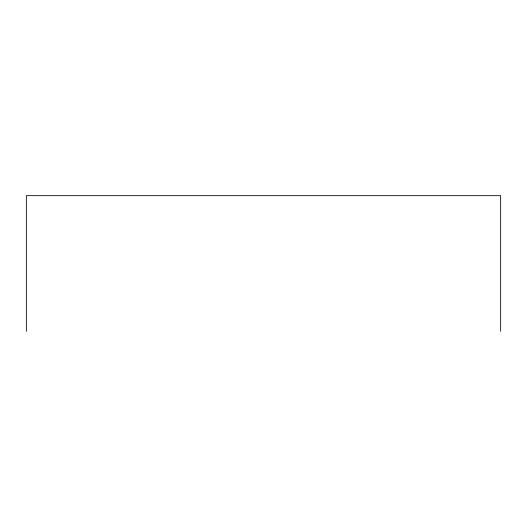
<?xml version="1.0" encoding="UTF-8"?>
<svg xmlns="http://www.w3.org/2000/svg" width="527" height="527" viewBox="0 0 527 527"><rect width="100%" height="100%" fill="white"/><g stroke="black" fill="none" stroke-linecap="round" stroke-linejoin="round"><path stroke-width="0.79" d="M500.65 331.331L500.65 195.669L26.35 195.669L26.35 331.331"/></g></svg>
